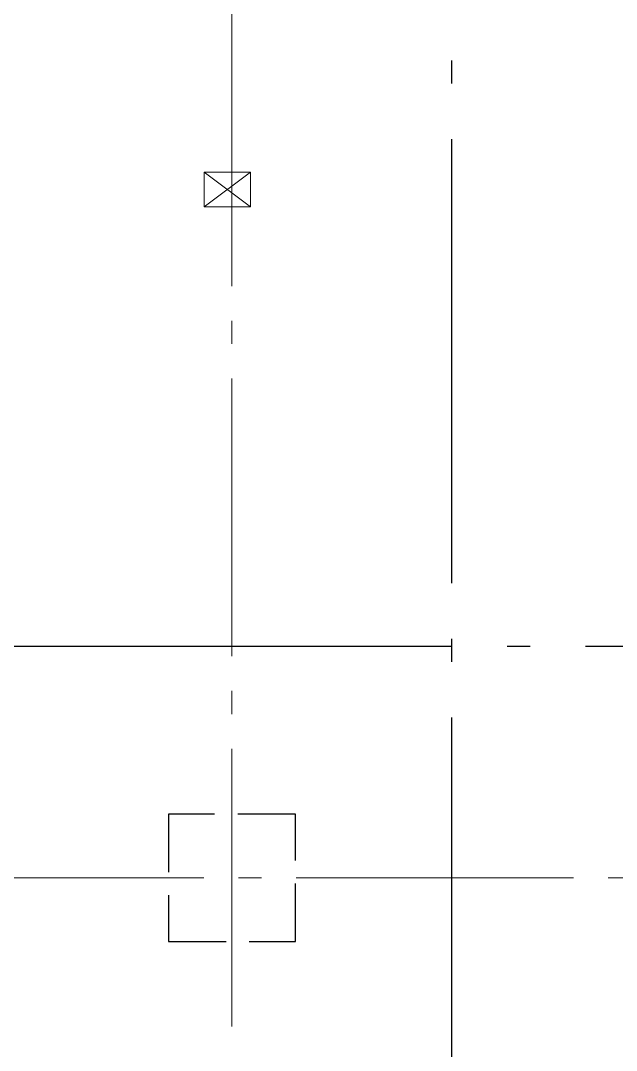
# Model space of a CAD drawing. Header units: metres. Extents: x 497148 to 498044, y 2998751 to 2999627.
# Drawn here: x 497602.07 to 497604.647, y 2999596.953 to 2999601.404 of the extents above; entities that cross this region are included whole.
import ezdxf

# ---------------------------------------------------------------- set-up
doc = ezdxf.new("R2010")
doc.units = ezdxf.units.M
for name, pattern in [('ACAD_ISO04W100', [30.5, 24, -3, 0.5, -3]), ('CENTER', [2, 1.25, -0.25, 0.25, -0.25]), ('DASH', [0.35, 0.25, -0.1])]:
    doc.linetypes.add(name, pattern=pattern)
doc.layers.add('COLUMN', color=9, linetype='Continuous')
doc.layers.add('DOTE', color=1, linetype='CENTER')
for name, color, linetype, lineweight in [('管道', 7, 'Continuous', 20), ('纸机', 7, 'Continuous', 0), ('设备', 253, 'Continuous', 15)]:
    doc.layers.add(name, color=color, linetype=linetype, lineweight=lineweight)

# ---------------------------------------------------------------- blocks, each defined once
blk = doc.blocks.new('A$C18155853')
at = {"layer": '设备', "color": 4}
for p, q in [((-4633.7, -4750), (-4433.7, -4750)), ((-4633.7, -4750), (-4633.7, -4900)), ((-4633.7, -4750), (-4433.7, -4750)), ((-4433.7, -4750), (-4633.7, -4900)), ((-4633.7, -4750), (-4433.7, -4900)), ((-4433.7, -4750), (-4433.7, -4900)), ((-4433.7, -4750), (-4433.7, -4900)), ((-4633.7, -4900), (-4433.7, -4900)), ((-4633.7, -4900), (-4433.7, -4900)), ((-4604.9, -4900), (-4433.7, -4900))]:
    blk.add_line(p, q, dxfattribs=at)
blk = doc.blocks.new('A$Ce080179e')
at = {"layer": 'COLUMN', "color": 5, "linetype": 'DASH'}
blk.add_lwpolyline([(79.7609, 18.375), (79.2109, 18.375), (79.2109, 17.825), (79.7609, 17.825)], close=True, dxfattribs=at)
at = {"layer": 'DOTE', "color": 251, "linetype": 'ACAD_ISO04W100', "ltscale": 0.08}
for p, q in [((80.4359, 43.7928), (80.4359, 4.962)), ((110.4359, 19.1), (47.828, 19.1))]:
    blk.add_line(p, q, dxfattribs=at)
at = {"layer": '纸机', "linetype": 'ACAD_ISO04W100', "ltscale": 0.05}
for p, q in [((79.4859, 17.4575), (79.4859, 30.1728)), ((71.7639, 18.1), (86.238, 18.1))]:
    blk.add_line(p, q, dxfattribs=at)
at = {"layer": '管道', "lineweight": 5, "ltscale": 0.05, "xscale": 0.001, "yscale": 0.001, "zscale": 0.001}
blk.add_blockref('A$C18155853', (83.9997, 25.8998), dxfattribs=at)

msp = doc.modelspace()

# ---------------------------------------------------------------- block references
msp.add_blockref('A$Ce080179e', (497523.4984, 2999579.5994))

doc.saveas('drawing.dxf')
